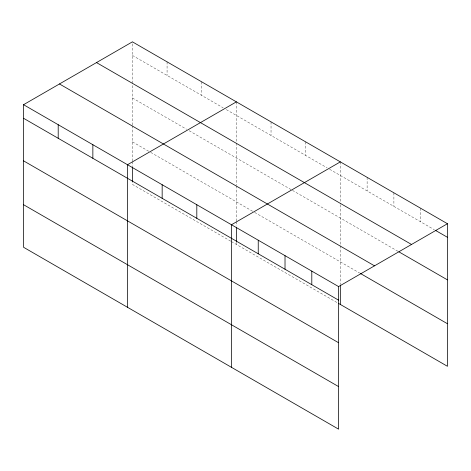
<?xml version="1.0" encoding="UTF-8"?>
<svg xmlns="http://www.w3.org/2000/svg" width="471" height="471" viewBox="0 0 471 471"><rect width="100%" height="100%" fill="white"/><g stroke="black" fill="none" stroke-linecap="round" stroke-linejoin="round"><path stroke-width="0.35" stroke-dasharray="2.35 1.77" d="M132.422 125.039L132.422 84.044M132.422 83.314L132.422 41.842M132.422 55.425L223.148 107.806M226.304 109.625L327.11 167.823M329.629 169.277L434.374 229.754M132.422 97.992L186.61 129.278M189.13 130.732L291.826 190.025M292.456 190.384L398.254 251.467M132.422 141.848L150.066 152.033M150.696 152.398L254.022 212.056M254.652 212.421L359.644 273.033M230.713 241.164L132.422 184.42L132.422 182.218M231.343 241.529L337.819 303.006M420.674 208.264L420.674 221.841M393.897 192.804L393.897 206.38M367.121 177.343L367.121 190.926M340.339 161.883L340.339 204.084M340.339 204.82L340.339 245.079M340.339 245.809L340.339 284.643M305.691 141.877L305.691 155.459M271.037 121.871L271.037 135.448M236.383 101.866L236.383 185.056M236.383 185.786L236.383 220.952M236.383 221.688L236.383 226.092M236.383 242.235L236.383 244.437M201.729 81.86L201.729 95.436M167.075 61.854L167.075 75.431M132.422 125.769L132.422 160.935M132.422 161.665L132.422 166.069"/><path stroke-width="0.71" d="M23.55 104.703L338.578 286.58L338.578 429.158L23.55 247.275L23.55 104.703L132.422 41.842L447.45 223.725L447.45 366.297L338.449 303.365M236.383 101.866L127.511 164.72L127.511 307.298M340.339 161.883L231.467 224.744L231.467 367.315M338.578 286.58L447.45 223.725M435.616 230.472L447.45 237.302M96.496 62.59L411.524 244.467M398.878 251.826L447.45 279.868M59.476 83.962L374.504 265.838M360.268 273.398L447.45 323.73M23.55 118.28L338.578 300.162M23.55 160.846L338.578 342.729M23.55 204.708L338.578 386.585M340.339 285.379L340.339 304.46M311.802 271.119L311.802 284.702M285.02 255.665L285.02 269.241M258.243 240.204L258.243 253.781M236.383 227.558L236.383 241.505M196.813 204.738L196.813 218.314M162.159 184.732L162.159 198.309M132.422 166.805L132.422 181.482M92.858 144.715L92.858 158.291M58.204 124.709L58.204 138.286"/></g></svg>
